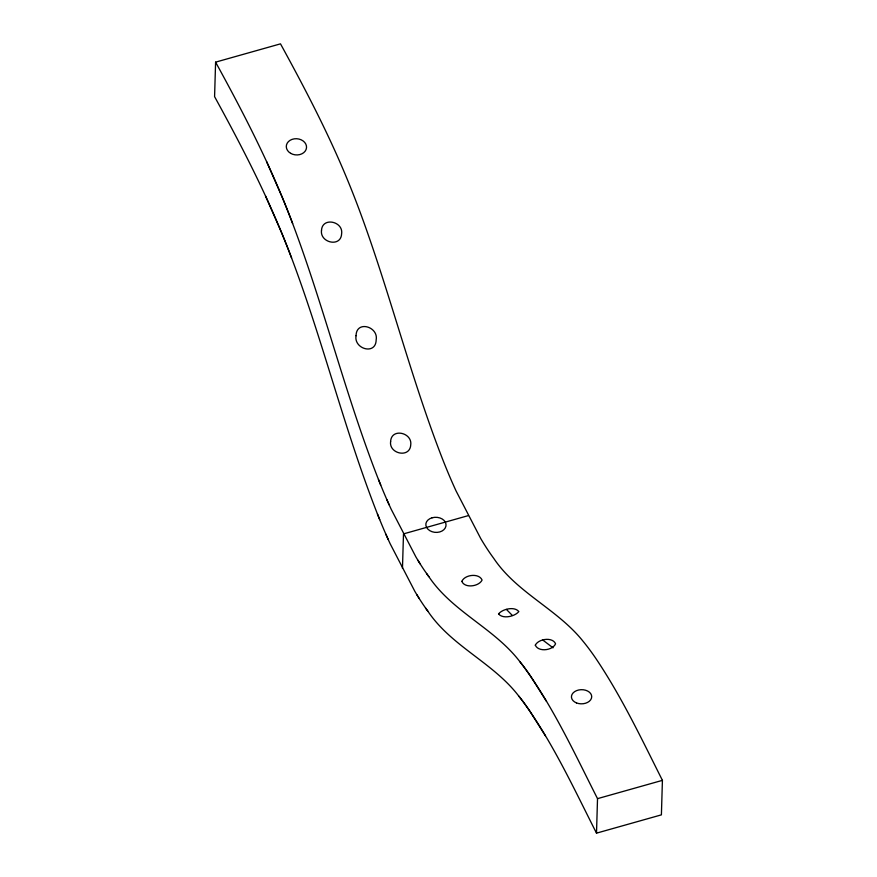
<?xml version="1.0" encoding="UTF-8"?>
<svg xmlns="http://www.w3.org/2000/svg" width="877" height="877" viewBox="0 0 877 877"><rect width="100%" height="100%" fill="white"/><g stroke="black" fill="none" stroke-linecap="round" stroke-linejoin="round"><path stroke-width="1.32" d="M215.599 62.146L214.58 96.645C241.296 145.297 266.882 194.738 287.141 246.47A277.866 70.774 74.3 0 1 291.592 257.991C323.35 342.249 344.54 430.114 377.428 513.955A230.015 58.584 74.3 0 0 379.697 519.59L381.988 525.137A209.592 53.387 74.3 0 0 385.847 534.159A199.309 50.767 74.3 0 0 388.182 539.432A192.776 49.101 74.3 0 0 390.144 543.729L414.843 591.35A192.776 49.101 74.3 0 0 416.838 594.683A199.496 50.811 74.3 0 0 419.217 598.509A209.592 53.387 74.3 0 0 423.163 604.538L425.509 607.947A229.631 58.485 74.3 0 0 427.855 611.192C451.458 646.382 493.269 662.705 518.767 696.086A277.866 70.774 74.3 0 1 523.383 702.049C552.828 742.676 573.898 788.576 596.503 833.15L661.401 814.854L662.42 780.355C641.547 738.851 621.574 696.59 595.538 657.98A290.616 74.019 74.3 0 0 583.161 641.394C557.586 609.208 516.904 592.929 493.773 558.397A210.239 53.552 74.3 0 1 480.76 538.599L456.062 490.934A210.239 53.552 74.3 0 1 443.356 461.138C410.951 378.601 389.936 292.151 358.978 209.099A290.616 74.019 74.3 0 0 347.007 178.711C327.877 132.328 304.593 87.81 280.497 43.85L215.599 62.146C242.315 110.798 267.902 160.239 288.16 211.971A277.866 70.774 74.3 0 1 292.622 223.492C324.38 307.75 345.571 395.615 378.458 479.456A229.719 58.507 74.3 0 0 380.728 485.091L383.008 490.638A209.559 53.376 74.3 0 0 386.867 499.66A199.145 50.723 74.3 0 0 389.213 504.933A192.852 49.123 74.3 0 0 391.175 509.23L415.862 556.862A192.852 49.123 74.3 0 0 417.858 560.184A199.32 50.767 74.3 0 0 420.236 564.01A209.559 53.376 74.3 0 0 424.183 570.039L426.54 573.448A229.346 58.408 74.3 0 0 428.875 576.693C452.488 611.883 494.288 628.206 519.798 661.587A277.866 70.774 74.3 0 1 524.413 667.55C553.847 708.178 574.917 754.077 597.522 798.651L596.503 833.15M402.466 568.395L403.497 533.896L468.384 515.599M597.522 798.651L662.42 780.355M542.83 640.078L553.047 647.818M512.3 615.391L506.413 609.416M546.503 701.359L530.651 676.277A291.328 74.205 74.3 0 0 519.787 661.565M545.472 735.858L529.62 710.776A302.697 77.099 74.3 0 0 524.939 704.154A282.01 71.826 74.3 0 0 518.767 696.086M266.575 161.532L282.109 196.996A291.328 74.205 74.3 0 1 292.622 223.492M265.545 196.031L281.089 231.495A302.697 77.099 74.3 0 1 285.639 242.677A282.01 71.826 74.3 0 1 291.592 257.991M389.213 504.933A199.32 50.767 74.3 0 1 386.867 499.66M380.728 485.091A229.346 58.408 74.3 0 1 378.458 479.456M420.236 564.01A199.145 50.723 74.3 0 1 417.858 560.184M428.875 576.693A229.719 58.507 74.3 0 1 426.54 573.448M427.855 611.192A230.015 58.584 74.3 0 1 425.509 607.947M419.217 598.509A199.309 50.767 74.3 0 1 416.838 594.683M379.697 519.59A229.631 58.485 74.3 0 1 377.428 513.955M388.182 539.432A199.496 50.811 74.3 0 1 385.847 534.159M356.062 335.694C353.584 348.936 375.937 355.558 376.167 339.848C378.645 326.606 356.292 319.984 356.062 335.694M321.508 230.333C319.688 242.765 340.989 247.752 341.624 233.753C343.51 221.388 322.276 216.663 321.508 230.333M390.616 441.548C388.774 453.869 409.943 458.496 410.732 444.924C412.519 432.536 391.274 427.647 390.616 441.548M535.31 645.187C538.423 652.291 552.653 650.548 555.579 643.784C552.521 636.691 538.412 638.796 535.31 645.187M461.839 581.385C464.81 588.577 479.028 586.516 482.098 580.048C479.061 572.845 464.711 574.545 461.839 581.385M498.564 613.889C502.751 619.272 514.788 616.597 518.833 611.576C514.656 606.193 502.62 608.868 498.564 613.889M432.131 517.77A10.107 7.422 2.1 0 0 426.595 527.384A10.107 7.685 3.6 0 0 439.728 531.955A10.107 7.685 3.6 0 0 445.319 522.1A10.107 7.422 2.1 0 0 432.131 517.77M290.671 153.343A10.14 8.101 4.7 0 0 306.512 147.775A10.14 8.101 4.7 0 0 292.063 139.377A10.14 8.101 4.7 0 0 290.671 153.343M576.452 702.905A10.14 7.082 -0.8 0 0 591.712 696.722A10.14 7.082 -0.8 0 0 576.562 690.637A10.14 7.082 -0.8 0 0 576.452 702.905"/></g></svg>
